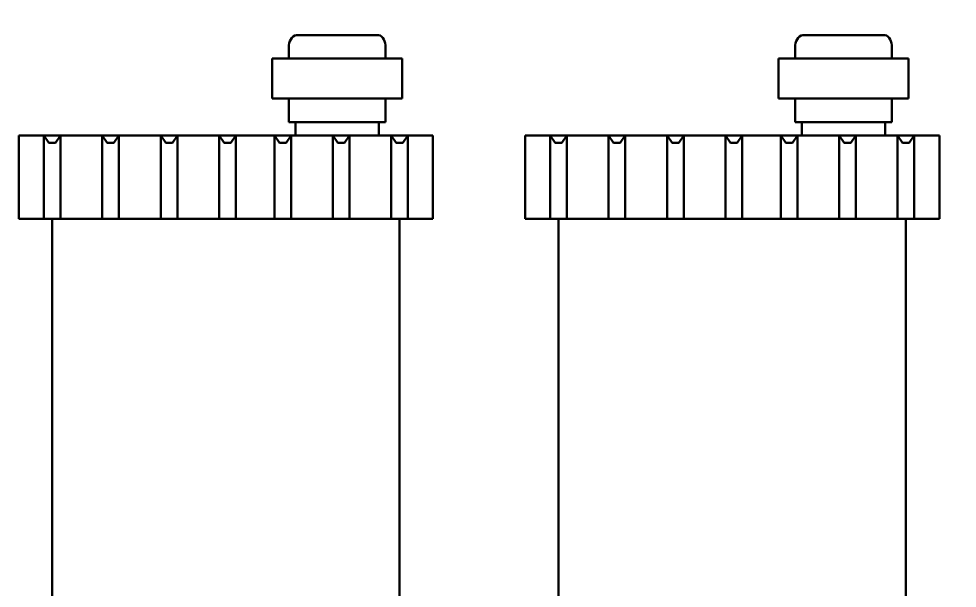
# Model space of a CAD drawing. Header units: millimetres. Extents: x -3929 to 624051, y 52832 to 514950.
# Drawn here: x 75135 to 76035, y 77503 to 78049 of the extents above; entities that cross this region are included whole.
import ezdxf

# ---------------------------------------------------------------- set-up
doc = ezdxf.new("R2010")
doc.units = ezdxf.units.MM

msp = doc.modelspace()

# ---------------------------------------------------------------- linework, layer by layer
at = {"color": 7, "lineweight": 30}
for p, q in [((75401.464, 78033.398), (75480.141, 78033.398)), ((75886.628, 78033.398), (75965.305, 78033.398)), ((75394.147, 78010.998), (75394.147, 78022.198)), ((75486.947, 78010.998), (75486.947, 78022.198)), ((75879.311, 78010.998), (75879.311, 78022.198)), ((75972.111, 78010.998), (75972.111, 78022.198)), ((75378.147, 77972.598), (75378.147, 78010.998)), ((75378.147, 78010.998), (75502.947, 78010.998)), ((75502.947, 77972.598), (75502.947, 78010.998)), ((75863.311, 77972.598), (75863.311, 78010.998)), ((75863.311, 78010.998), (75988.111, 78010.998)), ((75988.111, 77972.598), (75988.111, 78010.998)), ((75378.147, 77972.598), (75502.947, 77972.598)), ((75394.147, 77950.198), (75394.147, 77972.598)), ((75486.947, 77950.198), (75486.947, 77972.598)), ((75863.311, 77972.598), (75988.111, 77972.598)), ((75879.311, 77950.198), (75879.311, 77972.598)), ((75972.111, 77950.198), (75972.111, 77972.598)), ((75394.147, 77950.198), (75486.947, 77950.198)), ((75400.547, 77937.398), (75400.547, 77950.198)), ((75480.547, 77937.398), (75480.547, 77950.198)), ((75879.311, 77950.198), (75972.111, 77950.198)), ((75885.711, 77937.398), (75885.711, 77950.198)), ((75965.711, 77937.398), (75965.711, 77950.198)), ((75135.498, 77857.398), (75135.498, 77937.398)), ((75135.498, 77937.398), (75532.378, 77937.398)), ((75159.498, 77857.398), (75159.498, 77937.398)), ((75159.498, 77937.398), (75164.298, 77930.312)), ((75170.698, 77930.312), (75175.498, 77937.398)), ((75175.498, 77857.398), (75175.498, 77937.398)), ((75215.498, 77857.398), (75215.498, 77937.398)), ((75215.498, 77937.398), (75220.298, 77930.312)), ((75226.698, 77930.312), (75231.498, 77937.398)), ((75231.498, 77857.398), (75231.498, 77937.398)), ((75271.498, 77857.398), (75271.498, 77937.398)), ((75271.498, 77937.398), (75276.298, 77930.312)), ((75282.698, 77930.312), (75287.498, 77937.398)), ((75287.498, 77857.398), (75287.498, 77937.398)), ((75327.433, 77857.398), (75327.433, 77937.398)), ((75327.433, 77937.398), (75332.233, 77930.312)), ((75338.633, 77930.312), (75343.433, 77937.398)), ((75343.433, 77857.398), (75343.433, 77937.398)), ((75380.378, 77857.398), (75380.378, 77937.398)), ((75380.378, 77937.398), (75385.178, 77930.312)), ((75391.578, 77930.312), (75396.378, 77937.398)), ((75396.378, 77857.398), (75396.378, 77937.398)), ((75436.378, 77857.398), (75436.378, 77937.398)), ((75436.378, 77937.398), (75441.178, 77930.312)), ((75447.578, 77930.312), (75452.378, 77937.398)), ((75452.378, 77857.398), (75452.378, 77937.398)), ((75492.378, 77857.398), (75492.378, 77937.398)), ((75492.378, 77937.398), (75497.178, 77930.312)), ((75503.578, 77930.312), (75508.378, 77937.398)), ((75508.378, 77857.398), (75508.378, 77937.398)), ((75532.378, 77857.398), (75532.378, 77937.398)), ((75620.662, 77857.398), (75620.662, 77937.398)), ((75620.662, 77937.398), (76017.542, 77937.398)), ((75644.662, 77857.398), (75644.662, 77937.398)), ((75644.662, 77937.398), (75649.462, 77930.312)), ((75655.862, 77930.312), (75660.662, 77937.398)), ((75660.662, 77857.398), (75660.662, 77937.398)), ((75700.662, 77857.398), (75700.662, 77937.398)), ((75700.662, 77937.398), (75705.462, 77930.312)), ((75711.862, 77930.312), (75716.662, 77937.398)), ((75716.662, 77857.398), (75716.662, 77937.398)), ((75756.662, 77857.398), (75756.662, 77937.398)), ((75756.662, 77937.398), (75761.462, 77930.312)), ((75767.862, 77930.312), (75772.662, 77937.398)), ((75772.662, 77857.398), (75772.662, 77937.398)), ((75812.597, 77857.398), (75812.597, 77937.398)), ((75812.597, 77937.398), (75817.397, 77930.312)), ((75823.797, 77930.312), (75828.597, 77937.398)), ((75828.597, 77857.398), (75828.597, 77937.398)), ((75865.542, 77857.398), (75865.542, 77937.398)), ((75865.542, 77937.398), (75870.342, 77930.312)), ((75876.742, 77930.312), (75881.542, 77937.398)), ((75881.542, 77857.398), (75881.542, 77937.398)), ((75921.542, 77857.398), (75921.542, 77937.398)), ((75921.542, 77937.398), (75926.342, 77930.312)), ((75932.742, 77930.312), (75937.542, 77937.398)), ((75937.542, 77857.398), (75937.542, 77937.398)), ((75977.542, 77857.398), (75977.542, 77937.398)), ((75977.542, 77937.398), (75982.342, 77930.312)), ((75988.742, 77930.312), (75993.542, 77937.398)), ((75993.542, 77857.398), (75993.542, 77937.398)), ((76017.542, 77857.398), (76017.542, 77937.398)), ((75164.298, 77930.312), (75167.498, 77930.312)), ((75167.498, 77930.312), (75170.698, 77930.312)), ((75220.298, 77930.312), (75223.498, 77930.312)), ((75223.498, 77930.312), (75226.698, 77930.312)), ((75276.298, 77930.312), (75279.498, 77930.312)), ((75279.498, 77930.312), (75282.698, 77930.312)), ((75332.233, 77930.312), (75335.433, 77930.312)), ((75335.433, 77930.312), (75338.633, 77930.312)), ((75385.178, 77930.312), (75388.378, 77930.312)), ((75388.378, 77930.312), (75391.578, 77930.312)), ((75441.178, 77930.312), (75444.378, 77930.312)), ((75444.378, 77930.312), (75447.578, 77930.312)), ((75497.178, 77930.312), (75500.378, 77930.312)), ((75500.378, 77930.312), (75503.578, 77930.312)), ((75649.462, 77930.312), (75652.662, 77930.312)), ((75652.662, 77930.312), (75655.862, 77930.312)), ((75705.462, 77930.312), (75708.662, 77930.312)), ((75708.662, 77930.312), (75711.862, 77930.312)), ((75761.462, 77930.312), (75764.662, 77930.312)), ((75764.662, 77930.312), (75767.862, 77930.312)), ((75817.397, 77930.312), (75820.597, 77930.312)), ((75820.597, 77930.312), (75823.797, 77930.312)), ((75870.342, 77930.312), (75873.542, 77930.312)), ((75873.542, 77930.312), (75876.742, 77930.312)), ((75926.342, 77930.312), (75929.542, 77930.312)), ((75929.542, 77930.312), (75932.742, 77930.312)), ((75982.342, 77930.312), (75985.542, 77930.312)), ((75985.542, 77930.312), (75988.742, 77930.312)), ((75135.498, 77857.398), (75532.378, 77857.398)), ((75167.498, 77366.918), (75167.498, 77857.398)), ((75500.378, 77366.918), (75500.378, 77857.398)), ((75620.662, 77857.398), (76017.542, 77857.398)), ((75652.662, 77366.918), (75652.662, 77857.398)), ((75985.542, 77366.918), (75985.542, 77857.398))]:
    msp.add_line(p, q, dxfattribs=at)
for points in [[(75394.147, 78022.198), (75394.147, 78026.657), (75397.005, 78033.398), (75401.464, 78033.398)], [(75480.141, 78033.398), (75484.51, 78033.398), (75486.947, 78026.566), (75486.947, 78022.198)], [(75879.311, 78022.198), (75879.311, 78026.657), (75882.169, 78033.398), (75886.628, 78033.398)], [(75965.305, 78033.398), (75969.674, 78033.398), (75972.111, 78026.566), (75972.111, 78022.198)]]:
    msp.add_open_spline(points, degree=3, dxfattribs=at)

doc.saveas('drawing.dxf')
